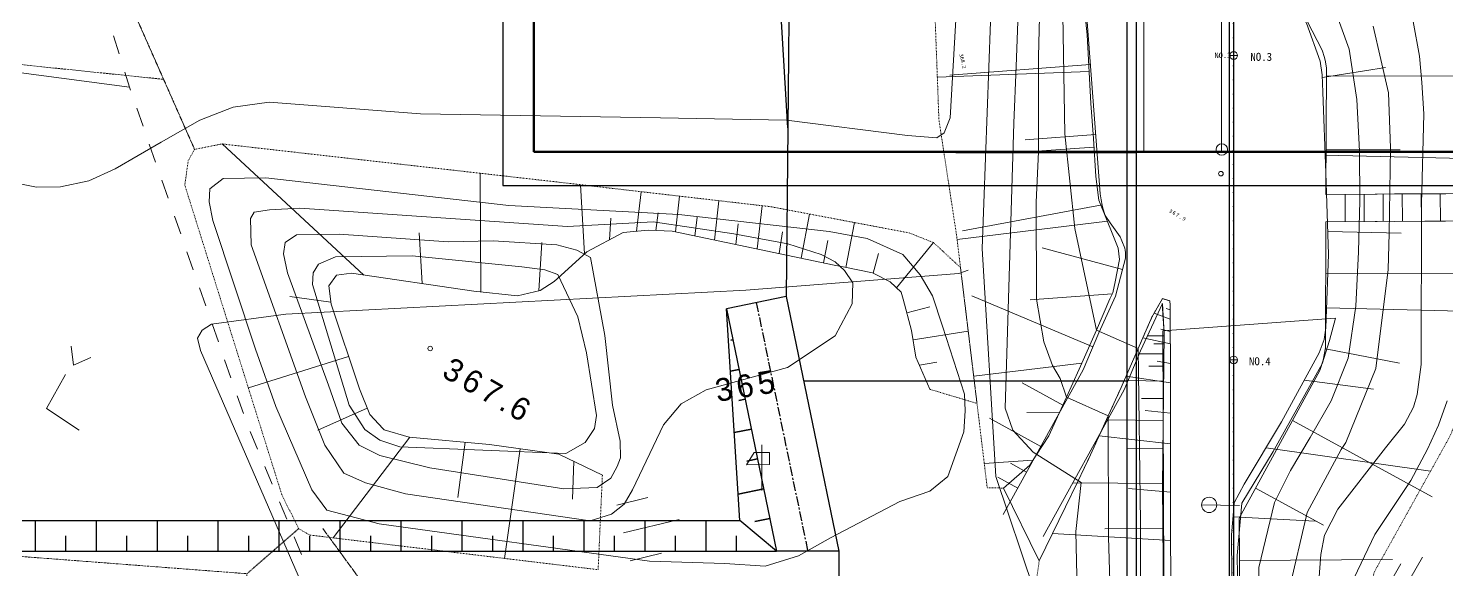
# Model space of a CAD drawing. Header units: millimetres. Extents: x 432273 to 1023813, y 170116 to 705940.
# Drawn here: x 685403 to 778460, y 350026 to 385585 of the extents above; entities that cross this region are included whole.
import ezdxf

# ---------------------------------------------------------------- set-up
doc = ezdxf.new("R2010")
doc.units = ezdxf.units.MM
doc.header["$LTSCALE"] = 100
for name, pattern in [('561019', [1, 0.5, -0.5]), ('56301', [0.5, 0.25, -0.25]), ('56302', [2, 1.5, -0.5]), ('57103', [5.5, 5, -0.5]), ('CENTER', [2, 1.25, -0.25, 0.25, -0.25]), ('SXF_一点短鎖線', [9.25, 6, -1.5, 0.25, -1.5]), ('SXF_跳び破線', [12, 6, -6])]:
    doc.linetypes.add(name, pattern=pattern)
doc.layers.get('Defpoints').update_dxf_attribs({"color": 153})
for name, color, linetype, lineweight in [('1103000', 8, 'Continuous', 18), ('D-BGD', 7, 'Continuous', 13), ('D-BGD-数値図化', 7, 'Continuous', 13), ('D-BMK', 2, 'SXF_一点短鎖線', 13), ('D-BMK-HTXT', 7, 'Continuous', 13), ('D-BYP-STR1', 2, 'Continuous', 13), ('D-BYP-STR2', 6, 'Continuous', 25), ('D-BYP-TXT', 7, 'Continuous', 13), ('D-TTL', 2, 'Continuous', 140), ('●予備設計_LP横断', 7, 'Continuous', 13)]:
    doc.layers.add(name, color=color, linetype=linetype, lineweight=lineweight)
doc.layers.add('D-WORK2', color=11, linetype='Continuous', plot=False)
doc.styles.add('MS ゴシック', font='MS Gothic.ttf')
doc.styles.add('Style-WORKING', font='WORKING.shx')
doc.styles.add('ＭＳ ゴシック', font='MS Gothic.ttf')

# ---------------------------------------------------------------- blocks, each defined once
blk = doc.blocks.new('M2244_1')
at = {"layer": '1103000', "linetype": 'Continuous', "lineweight": 15}
blk.add_line((0, 0), (2.5, 0), dxfattribs=at)
blk.add_circle((2, -0.001), 0.5, dxfattribs=at)
blk = doc.blocks.new('M6313')
at = {"layer": '●予備設計_LP横断', "linetype": 'Continuous', "lineweight": 9, "flags": 128}
blk.add_lwpolyline([(-0.75, 0), (0, -1), (0.75, 0)], dxfattribs=at)
blk = doc.blocks.new('M6216')
at = {"layer": 'D-BGD-数値図化', "linetype": 'Continuous', "lineweight": 15}
for p, q in [((0.75, -1.3), (-0.75, 1.298)), ((-0.932, 0.614), (-0.967, -0.329))]:
    blk.add_line(p, q, dxfattribs=at)
at = {"layer": 'D-BGD-数値図化', "linetype": 'Continuous', "lineweight": 15, "flags": 128}
for points in [[(-0.932, 0.614), (-0.066, 1.114)], [(-0.066, 1.114), (0.334, 0.421)], [(0.334, 0.421), (-0.967, -0.329)]]:
    blk.add_lwpolyline(points, dxfattribs=at)
blk = doc.blocks.new('M7312')
at = {"layer": '●予備設計_LP横断', "linetype": 'Continuous', "lineweight": 20}
blk.add_circle((0, -0.001), 0.15, dxfattribs=at)
blk = doc.blocks.new('M6334')
at = {"layer": '●予備設計_LP横断', "linetype": 'Continuous', "lineweight": 9}
for p, q in [((0, -1.25), (0, 1.25)), ((-1, -1.25), (-1, 0.15)), ((1, -1.25), (1, 0.15))]:
    blk.add_line(p, q, dxfattribs=at)
blk = doc.blocks.new('21311212131313131')
at = {"layer": 'D-BGD', "linetype": 'Continuous'}
for p, q in [((2650316.6113, -1220347.2292), (2650146.3057, -1210620.6735)), ((2655539.8042, -1220310.4056), (2655577.5506, -1210271.3072)), ((2658108.5483, -1220212.278, 368399.9801), (2657851.9995, -1210518.3122, 363639.9803)), ((2659904.294, -1220180.702, 368409.9801), (2659648.5774, -1210464.3911, 363639.9803)), ((2663294.6787, -1220110.0602), (2663119.5712, -1210392.2762)), ((2665550.7084, -1220016.4208), (2665587.2079, -1210308.9428)), ((2657989.7008, -1215725.0077, 366196.9802), (2657900.6644, -1212359.8943, 364543.9803)), ((2659786.3236, -1215693.9119, 366206.9802), (2659697.7674, -1212327.9213, 364554.9803)), ((2657910.2577, -1212715.1378, 364718.9803), (2659706.5859, -1212667.9202, 364721.9803)), ((2673012.348, -1222100.9628), (2677819.0024, -1212841.7046)), ((2674830.0587, -1223799.4685), (2676145.5055, -1212972.9761)), ((2657943.3861, -1213964.515, 365331.9803), (2659739.7144, -1213917.2973, 365334.9803)), ((2657976.5146, -1215213.8921, 365945.9802), (2659771.9657, -1215166.1943, 365947.9802)), ((2660542.943, -1220050.735), (2660563.8178, -1215226.7691)), ((2668255.6928, -1220044.2108), (2669086.7884, -1215152.4036)), ((2655175.5034, -1220259.6755), (2655083.1477, -1215409.5551)), ((2682274.7341, -1225381.6781), (2681990.7799, -1215342.0985)), ((2650444.4247, -1220607.7313), (2649691.3403, -1216492.7035)), ((2658009.1629, -1216464.1465, 366558.9802), (2659805.4911, -1216416.9289, 366561.9802)), ((2658108.5483, -1220212.278, 368399.9801), (2658019.5119, -1216847.1646, 366747.9802)), ((2659904.294, -1220180.702, 368409.9801), (2659815.2576, -1216815.5886, 366757.9802)), ((2670350.1027, -1221384.8971), (2670840.507, -1216823.0613)), ((2658042.2914, -1217713.5237, 367172.9802), (2659838.2226, -1217664.9487, 367174.9802)), ((2658075.4198, -1218962.9008, 367785.9801), (2659871.3511, -1218914.3259, 367787.9801)), ((2677503.6158, -1224434.246), (2679841.701, -1219934.2066)), ((2679422.1538, -1225864.8007), (2679588.7473, -1220476.2567)), ((2669422.0328, -1230183.8269), (2669292.543, -1231066.8061)), ((2670697.4438, -1230156.0104), (2670324.2536, -1233079.1701)), ((2672696.9467, -1230112.4017), (2672548.9143, -1231781.9563)), ((2674696.4495, -1230068.7929), (2674281.3256, -1234762.9726)), ((2677874.5385, -1229999.4794), (2677699.095, -1232758.834)), ((2681052.5788, -1229928.1887), (2680752.7691, -1237686.2313)), ((2665907.9474, -1230281.0833), (2665812.3029, -1230539.292)), ((2666507.6956, -1230263.7043), (2666149.8967, -1231327.6657)), ((2667327.2173, -1230239.9568), (2667191.9891, -1230860.0657)), ((2667619.4003, -1230640.2487), (2667632.9165, -1231719.284)), ((2668146.7335, -1230216.0201), (2667784.7747, -1232033.8143)), ((2668156.517, -1230637.8764), (2668163.4999, -1231291.521)), ((2668810.1615, -1230630.8936), (2668830.8519, -1232238.2739)), ((2669616.2527, -1230616.1626), (2669629.128, -1231592.2436)), ((2670587.5318, -1230612.0589), (2670612.7084, -1232940.1194)), ((2671747.1762, -1230597.0697), (2671769.7223, -1232034.4602)), ((2673188.5364, -1230588.0971), (2673222.8768, -1234232.2183)), ((2675015.3989, -1230562.1553), (2675036.6058, -1232876.6422)), ((2677329.8858, -1230540.9484), (2677388.762, -1236410.1758)), ((2680264.5952, -1230448.8606), (2680382.4909, -1234252.7269)), ((2663321.3954, -1233451.7343), (2662014.0107, -1238755.4257)), ((2660166.7435, -1234515.2249), (2661567.8303, -1244351.5525)), ((2664930.2927, -1234101.0859), (2665447.5104, -1239483.8004)), ((2654499.5424, -1235405.5512), (2654945.0018, -1240027.1595)), ((2655328.5381, -1235498.6582), (2655760.2043, -1240163.8377)), ((2659110.906, -1234874.6808), (2661008.3817, -1244007.702)), ((2668439.0937, -1235307.1213), (2665245.7026, -1243306.2678)), ((2649909.0509, -1235856.6447), (2650797.6643, -1245041.5974)), ((2650363.4297, -1235919.678), (2650942.8138, -1245868.8955)), ((2669523.428, -1235993.7342), (2670532.0396, -1243074.6902)), ((2672322.1726, -1237147.8539), (2670895.8112, -1239878.3286)), ((2672812.4752, -1237397.724), (2672845.6526, -1239536.7325)), ((2675052.6473, -1238574.2153), (2673265.3098, -1241984.9077)), ((2677840.3099, -1240964.4348), (2682567.5174, -1238524.7153)), ((2675961.5832, -1239069.673), (2676241.6685, -1242261.4104)), ((2676751.2068, -1239469.8689), (2676201.2913, -1240536.8707)), ((2677813.4067, -1240028.556), (2677124.2356, -1241349.9352)), ((2668230.5476, -1247097.6883), (2667574.1118, -1243496.3159)), ((2664823.0926, -1248256.1899), (2661813.5689, -1245891.7801)), ((2669882.2147, -1246653.6346), (2669650.1743, -1245511.0677)), ((2666458.9698, -1247548.7069), (2666032.4302, -1246038.4586)), ((2663907.2012, -1249814.1709), (2662599.5482, -1249485.0035)), ((2663564.7078, -1251604.6081), (2660602.97, -1251106.9497)), ((2663291.3337, -1253081.1408), (2661822.0994, -1252834.2439)), ((2663015.3315, -1254557.1866), (2660105.3882, -1254068.2312)), ((2662744.1561, -1256007.4196), (2661304.086, -1255817.6468)), ((2662472.9806, -1257457.6526), (2659622.6438, -1257187.5168)), ((2662209.8582, -1258864.8182), (2660848.9925, -1258735.8445)), ((2661946.7357, -1260271.9837), (2659353.6101, -1260026.2247)), ((2661707.3572, -1261552.1682), (2660469.2946, -1261434.833)), ((2661467.9787, -1262832.3528), (2659108.8538, -1262608.7708)), ((2681302.9923, -1265832.9491), (2680341.5638, -1262208.0031)), ((2683116.3425, -1265352.715), (2682577.9392, -1263322.8346)), ((2661397.8971, -1264114.7987), (2660229.0946, -1263996.8444)), ((2679490.9995, -1266312.7862), (2678953.4734, -1264283.386)), ((2661471.51, -1265396.497), (2658868.0361, -1265149.7572)), ((2662068.4019, -1267153.5115), (2660650.5423, -1267096.1959)), ((2663033.1848, -1268775.2091), (2658491.795, -1269119.665)), ((2676667.5219, -1269199.1913), (2679144.699, -1269226.723)), ((2665518.2343, -1271714.4), (2662347.7575, -1271585.6071)), ((2675915.0914, -1272723.7132), (2683139.9642, -1273600.2351)), ((2665671.8397, -1275528.748), (2657876.6106, -1275735.8555)), ((2675560.6131, -1276345.4115), (2679201.6251, -1276746.1585)), ((2665207.3004, -1279371.888), (2661873.4977, -1279655.7201)), ((2675313.5413, -1279977.2713), (2682023.2499, -1284866.9039)), ((2664724.9313, -1283213.1546), (2656304.8914, -1292698.0806)), ((2673453.2741, -1282822.2689), (2674970.8181, -1286019.5778)), ((2670091.844, -1284105.1919), (2672287.7521, -1290640.882)), ((2666547.6002, -1285336.4498), (2666241.9366, -1288048.1624)), ((2683156.0943, -1286936.022, 364562.9803), (2682012.2226, -1287440.742, 364545.9803)), ((2680869.228, -1287945.9422, 364528.9803), (2679725.8364, -1288449.785, 364511.9803)), ((2678582.8419, -1288954.9852, 364494.9803), (2677438.9701, -1289459.7052, 364477.9803)), ((2676295.9756, -1289964.9054, 364460.9803), (2675152.1038, -1290469.6254, 364443.9803)), ((2673988.1979, -1290923.4767, 364432.9803), (2672816.4167, -1291360.4762, 364422.9803)), ((2671645.1157, -1291796.5986, 364413.9803), (2670474.6918, -1292233.2012, 364403.9803)), ((2669303.3908, -1292669.3236, 364394.9803), (2668131.6096, -1293106.3231, 364384.9803)), ((2664617.7065, -1294414.6903, 364356.9803), (2663445.9253, -1294851.6898, 364346.9803)), ((2666960.3086, -1293542.4455, 364375.9803), (2665789.0075, -1293978.5679, 364365.9803)), ((2662275.5014, -1295288.2924, 364337.9803), (2661104.2004, -1295724.4148, 364327.9803)), ((2659932.8994, -1296160.5372, 364318.9803), (2658761.1181, -1296597.5367, 364308.9803)), ((2657589.8171, -1297033.6591, 364299.9803), (2656418.5161, -1297469.7815, 364289.9803)), ((2655246.7349, -1297906.781, 364280.9803), (2654076.311, -1298343.3836, 364270.9803)), ((2652700.3439, -1298855.5705, 364259.9803), (2651874.8472, -1306300.7085, 363889.9803)), ((2650537.2964, -1299581.0019, 364197.9803), (2649353.1258, -1299978.1579, 364163.9803))]:
    blk.add_line(p, q, dxfattribs=at)
at = {"layer": 'D-BGD', "linetype": '56302'}
blk.add_line((2683077.0273, -1316035.5382), (2684495.2262, -1290477.0272), dxfattribs=at)
at = {"layer": 'D-BGD', "linetype": '561019', "flags": 128}
for points in [[(2441034.3739, -1231115.2852), (2441014.949, -1230194.9008), (2441009.8382, -1229935.5942), (2440973.7998, -1228187.5674), (2440932.6506, -1226180.234), (2440890.6243, -1224172.4204), (2440849.475, -1222165.087), (2440838.0365, -1221607.0466), (2465396.9227, -1220738.3151), (2502568.1938, -1220258.7543), (2502893.2618, -1220254.3025), (2505968.9706, -1220281.5844), (2533646.6748, -1220529.6704), (2555247.3327, -1219423.2209), (2574682.3776, -1218318.0141), (2575877.9982, -1218262.2975), (2607350.0318, -1216798.0533), (2630746.0107, -1217401.774), (2633752.1022, -1217183.4579), (2635812.956, -1216221.9558), (2646480.1569, -1210237.1016), (2669388.8157, -1210323.2366), (2671678.4637, -1210836.7904), (2674039.248, -1211855.5625), (2682867.6468, -1216539.2122), (2684403.4154, -1216795.1095), (2705862.1412, -1215918.7715), (2722323.8586, -1215317.7261), (2764230.8114, -1214009.3989), (2772988.6009, -1213295.0741), (2774605.8721, -1213068.8912), (2777265.5539, -1211517.479), (2787744.4804, -1204699.9318), (2789344.3566, -1203582.9766), (2800889.1227, -1201996.8461), (2810456.4508, -1200682.5578), (2827286.2582, -1199498.6722), (2831012.6992, -1199215.4427)], [(2831012.6992, -1236807.669), (2825017.3697, -1236927.839), (2802688.3304, -1237176.1098), (2786559.0646, -1238007.0333), (2774996.6959, -1238263.3631), (2763337.7913, -1237975.489), (2742248.3589, -1238212.6437), (2727059.991, -1238917.9482), (2710059.59, -1238770.363), (2696268.7816, -1239405.0955), (2688078.3427, -1239185.0873), (2684602.2686, -1238768.7647), (2682567.5174, -1238524.7153), (2678989.8195, -1236871.6804), (2677296.415, -1236101.9729), (2675530.4364, -1235298.2358), (2672942.0956, -1234189.0919), (2671076.1912, -1233388.7937), (2668479.6489, -1232319.6215), (2666402.7326, -1231465.3696), (2665181.1578, -1230800.0541), (2665261.2657, -1230499.6166), (2665309.5852, -1230319.7215)], [(2677840.3099, -1240964.4348), (2677835.9537, -1241622.1323), (2677833.568, -1242034.6602), (2661323.2078, -1244386.3965), (2656577.7941, -1245212.1153), (2653743.5893, -1245705.7947), (2642030.2107, -1246387.9132), (2632752.6546, -1246927.142), (2602586.2323, -1249371.7554), (2584901.8668, -1249696.7909), (2578358.5427, -1250455.9974), (2572758.8599, -1252638.1188), (2569100.8428, -1254403.4106), (2566188.8594, -1257069.6056), (2565725.9984, -1256736.4155), (2564042.2847, -1255526.2582), (2564021.7962, -1255511.6219)], [(2677528.676, -1267296.3063), (2677994.5827, -1267307.3928), (2680290.9954, -1267362.9344), (2682587.8884, -1267417.5988), (2683749.9405, -1267446.109), (2681870.9485, -1286403.4911), (2681464.5397, -1287150.0403), (2679250.7219, -1288301.4134), (2659058.6391, -1295085.6945), (2657453.2551, -1294896.5706), (2656699.9191, -1294492.1466), (2656304.8914, -1292698.0806), (2658396.3452, -1270126.8027), (2659676.1868, -1256622.5578), (2661209.0359, -1247500.0414), (2661813.5689, -1245891.7801), (2663411.2191, -1244089.5834), (2672314.0696, -1242820.809), (2672119.6196, -1243523.7871), (2671482.7512, -1245820.0306), (2671449.2086, -1245939.6127)]]:
    blk.add_lwpolyline(points, dxfattribs=at)
at = {"layer": 'D-BGD', "linetype": 'Continuous', "flags": 128}
for points, elevation in [([(2683244.6864, -1217830.9343), (2680383.3364, -1216554.0943), (2676775.728, -1214262.2243), (2674697.9078, -1213215.9511), (2673113.9822, -1212510.7366), (2671503.7685, -1211982.6575)], 363999.9803), ([(2683233.4191, -1220140.184), (2681767.6131, -1220060.5315), (2680499.1354, -1219849.4957), (2678755.7258, -1219004.532), (2674683.4035, -1215972.6039), (2673095.8124, -1214740.9652), (2671961.7109, -1214178.2577), (2671121.3387, -1213959.8947), (2669154.2314, -1213738.0556), (2658609.7653, -1213928.0223), (2652676.4151, -1213906.1937), (2650622.6763, -1214075.844), (2648912.0097, -1214262.2991), (2646642.0878, -1214733.1368), (2644069.2242, -1216032.2464), (2636391.0573, -1220634.5878), (2635437.5482, -1221074.7938), (2633801.2626, -1221523.1352), (2631751.5891, -1221643.7093), (2624774.7082, -1221955.8035), (2615167.0334, -1221625.73), (2602103.3073, -1222192.2188), (2591938.0111, -1223376.3837), (2581457.7463, -1223909.3069)], 364999.9803), ([(2646999.0761, -1217344.3068), (2651358.5504, -1216246.8884), (2654970.0491, -1216043.0641), (2660573.2281, -1216014.109), (2662964.9054, -1216035.159), (2669466.3074, -1216701.9916), (2674369.5369, -1218572.2148), (2674845.7983, -1218858.019), (2679023.6242, -1221003.7519), (2684219.0906, -1222104.8253)], 365999.9802), ([(2797589.9908, -1217100.9672), (2789691.9592, -1217777.4984), (2788233.7731, -1218875.1167), (2787290.6082, -1219962.8271), (2785985.6292, -1221861.4008), (2784897.0437, -1222275.5425), (2782816.8483, -1222314.4256), (2758125.5803, -1223012.643), (2729586.7561, -1224112.6491), (2701876.4754, -1224919.5057), (2693371.8236, -1225121.4455), (2681951.8825, -1225554.9289), (2678498.6988, -1225305.0425), (2675076.807, -1223325.7478), (2669253.2495, -1220235.7586), (2667695.6723, -1219784.3762), (2666216.6496, -1219422.7391), (2667297.4766, -1230728.5045), (2694173.4505, -1230069.1377), (2715993.1066, -1229378.986), (2724951.051, -1229034.1622)], 367999.9801), ([(2645535.3296, -1220045.1952), (2648539.8083, -1218896.8649), (2651832.5754, -1218311.0681), (2655216.0251, -1218078.1644), (2658491.9882, -1217991.6256), (2661834.6675, -1218012.292), (2665415.9477, -1218103.1554), (2668829.6666, -1218535.5041), (2671667.6584, -1219586.3697), (2674096.2933, -1220910.1948), (2676285.8471, -1222164.7001), (2678404.8232, -1223175.3616), (2682695.7505, -1224110.7277), (2683892.8183, -1224100.2648)], 366999.9802), ([(2679911.1663, -1231935.7969), (2831012.6992, -1228557.661)], 366999.9802), ([(2680907.7549, -1234015.8583), (2691732.7564, -1233455.0496), (2694909.8565, -1233355.4308), (2700086.3639, -1233283.2862), (2729276.9233, -1233008.62), (2731799.9054, -1232964.7465), (2736320.5912, -1232861.9118), (2831012.6992, -1230585.054)], 365999.9802), ([(2679911.1663, -1231935.7969), (2668479.6489, -1232319.6215), (2667329.6829, -1235090.8217), (2660699.7617, -1236637.1297), (2654496.4432, -1237435.4029), (2637506.3425, -1238068.6825), (2632710.6617, -1237840.8486), (2632323.1601, -1234462.8293), (2616051.0047, -1233903.3456), (2605419.7616, -1233743.6971), (2592699.1795, -1233495.9421), (2584605.5577, -1233740.4889)], 366999.9802), ([(2586777.4688, -1242786.6184), (2601593.5272, -1242657.284), (2609112.058, -1242353.2794), (2620266.5812, -1241380.0432), (2632903.5429, -1240256.1567), (2646002.5087, -1240654.0511), (2650127.0198, -1240710.5483), (2653862.1039, -1240793.2666), (2672588.4238, -1240957.693), (2674011.2708, -1240424.4283), (2675432.7489, -1239062.7465), (2677356.7776, -1235875.0889), (2680586.5352, -1236152.0085), (2683495.1152, -1236028.5159)], 364999.9803), ([(2583308.4243, -1236041.2311), (2597019.499, -1236141.4955), (2607490.4019, -1236460.7561), (2611872.7226, -1236708.5494), (2612256.1521, -1240087.7596), (2623293.0559, -1239677.1553), (2638573.7824, -1239063.4527), (2642958.7403, -1239204.3861), (2645990.1365, -1239243.891), (2649444.228, -1239265.1265), (2655700.3083, -1239140.9988), (2659012.4858, -1239223.63), (2665385.0682, -1239059.5364), (2668179.506, -1238528.1265), (2669716.6588, -1237929.7528), (2670565.5932, -1237401.5177), (2671771.8717, -1236951.4822), (2672942.0956, -1234189.0919), (2680907.7549, -1234015.8583)], 365999.9802), ([(2831012.6992, -1234847.8146), (2828371.7792, -1234963.28), (2820208.6759, -1235186.8907), (2813357.7401, -1235337.6442), (2801498.5774, -1235584.263), (2790574.1312, -1236303.8192), (2781034.1559, -1236691.4098), (2776259.4142, -1236862.6518), (2772118.4167, -1236888.3325), (2768236.789, -1236763.012), (2760626.9672, -1236694.4097), (2749972.4013, -1236860.5848), (2731143.2162, -1237631.6795), (2720350.4038, -1237652.631), (2711610.6789, -1237773.7647), (2697334.1945, -1237702.5654), (2685298.6865, -1238346.2828), (2684521.4997, -1238822.5921), (2677097.3582, -1241494.8269), (2662136.5812, -1242686.1153)], 363999.9803), ([(2662136.5812, -1242686.1153), (2644244.0305, -1242412.6662), (2632601.6074, -1242307.1005), (2628278.2499, -1242278.5521), (2624128.1624, -1242560.3253), (2612434.2076, -1244006.6425), (2596799.4927, -1244644.3059), (2589413.1888, -1244906.6926), (2586132.8388, -1244834.6447)], 363999.9803), ([(2659141.9353, -1306235.2674), (2659406.9123, -1304816.1931), (2659331.1979, -1303232.2723), (2658906.9483, -1301393.7082), (2658079.1672, -1299671.6873), (2656262.6393, -1296692.4454), (2654780.6646, -1294187.0602), (2653869.9155, -1292025.1663), (2653488.2145, -1289656.9763), (2654051.4251, -1279725.4743), (2653991.291, -1263964.5855), (2653973.6396, -1255714.7253), (2654818.213, -1247745.3526), (2654928.5825, -1245815.266), (2654579.9115, -1245335.9608), (2653589.4735, -1244977.3043), (2638376.1595, -1244405.7899), (2633206.8406, -1244212.8207), (2625279.8702, -1244032.1614), (2608243.1191, -1245581.5745), (2597180.6312, -1246126.3782), (2588288.9169, -1246687.5849), (2584756.2682, -1247153.4619)], 362999.9804)]:
    blk.add_lwpolyline(points, dxfattribs=dict(at, elevation=elevation))
for points in [[(2691570.549, -1225637.9312), (2680590.0773, -1225939.2039), (2679051.1147, -1225841.1634), (2678491.7102, -1225805.1137), (2677261.601, -1225188.7079), (2673112.2911, -1222818.0376), (2668527.3973, -1220439.2002), (2667643.1984, -1220123.8825), (2666873.7425, -1220032.1247), (2662058.7268, -1219974.9723), (2656686.9467, -1220243.4675), (2651396.9093, -1220552.1516), (2650264.0026, -1220618.2593), (2649373.4809, -1220785.1365), (2646882.9721, -1221723.4766), (2641907.2356, -1224479.7372), (2640534.4395, -1225267.2693), (2639095.3444, -1226092.6092), (2637865.9019, -1226659.9283), (2636920.2729, -1226852.4996), (2633919.1306, -1227070.105), (2614895.3663, -1227321.9859), (2598798.9372, -1227763.8917), (2577698.008, -1228369.8252)], [(2633919.1306, -1227070.105), (2636920.2729, -1226852.4996), (2637865.9019, -1226659.9283), (2639095.3444, -1226092.6092), (2640534.4395, -1225267.2693), (2641907.2356, -1224479.7372), (2646882.9721, -1221723.4766), (2649373.4809, -1220785.1365), (2650264.0026, -1220618.2593), (2651396.9093, -1220552.1516), (2656686.9467, -1220243.4675), (2662058.7268, -1219974.9723), (2666873.7425, -1220032.1247), (2667643.1984, -1220123.8825), (2668527.3973, -1220439.2002), (2673112.2911, -1222818.0376), (2677261.601, -1225188.7079), (2678491.7102, -1225805.1137), (2679051.1147, -1225841.1634), (2680590.0773, -1225939.2039)], [(2680590.0773, -1225939.2039), (2691570.549, -1225637.9312), (2704880.496, -1225273.4951), (2724478.1834, -1224643.7979), (2739722.9424, -1224431.0794), (2753900.8678, -1223976.3481), (2772080.7637, -1223443.7682), (2786048.1145, -1223223.7522), (2803466.5521, -1222745.1576), (2820671.7769, -1222451.9525), (2831012.6992, -1222215.5706)], [(2665309.5852, -1230319.7215), (2665602.928, -1230289.9219), (2667515.4703, -1230234.5018), (2668733.1673, -1230198.8509), (2680699.3755, -1229937.8703), (2691684.3163, -1229636.7641), (2704999.2125, -1229271.6172), (2724570.0025, -1228643.1559), (2739814.7614, -1228430.4374), (2754023.1762, -1227974.1565), (2772170.3482, -1227443.043), (2786134.1071, -1227223.3408), (2803555.2595, -1226743.9522), (2820751.066, -1226451.2914), (2831012.6992, -1226216.7961)], [(2831012.6992, -1226216.7961), (2820751.066, -1226451.2914), (2803555.2595, -1226743.9522), (2786134.1071, -1227223.3408), (2772170.3482, -1227443.043), (2754023.1762, -1227974.1565), (2739814.7614, -1228430.4374), (2724570.0025, -1228643.1559), (2704999.2125, -1229271.6172), (2691684.3163, -1229636.7641), (2680699.3755, -1229937.8703)], [(2680699.3755, -1229937.8703), (2668733.1673, -1230198.8509), (2667515.4703, -1230234.5018), (2665602.928, -1230289.9219), (2665309.5852, -1230319.7215), (2665261.2657, -1230499.6166), (2665181.1578, -1230800.0541), (2666402.7326, -1231465.3696)], [(2666402.7326, -1231465.3696), (2668479.6489, -1232319.6215), (2671076.1912, -1233388.7937), (2672942.0956, -1234189.0919), (2675530.4364, -1235298.2358)], [(2642517.3472, -1236780.7177), (2647961.4938, -1236107.2236), (2652466.8373, -1235755.4418), (2654759.7462, -1235544.5763), (2657240.6684, -1235344.2932), (2658806.8144, -1235096.9628), (2661175.2502, -1234083.8152), (2661927.6087, -1233769.4798), (2662658.5067, -1233658.8635), (2664139.8338, -1233922.5788), (2664858.8438, -1234071.0834), (2665261.1413, -1234240.0143), (2667329.6829, -1235090.8217), (2669914.3419, -1236154.6285), (2671771.8717, -1236951.4822), (2674347.8489, -1238056.1379), (2675624.7626, -1238857.7715), (2676294.6724, -1239279.227), (2677840.3099, -1240964.4348)], [(2665261.1413, -1234240.0143), (2664858.8438, -1234071.0834), (2664139.8338, -1233922.5788), (2662658.5067, -1233658.8635), (2661927.6087, -1233769.4798), (2661175.2502, -1234083.8152), (2658806.8144, -1235096.9628), (2657240.6684, -1235344.2932)], [(2674347.8489, -1238056.1379), (2671771.8717, -1236951.4822), (2669914.3419, -1236154.6285), (2667329.6829, -1235090.8217), (2665261.1413, -1234240.0143)], [(2635418.1082, -1237518.3251), (2642517.3472, -1236780.7177), (2647961.4938, -1236107.2236), (2652466.8373, -1235755.4418), (2654759.7462, -1235544.5763), (2657240.6684, -1235344.2932)], [(2682567.5174, -1238524.7153), (2678989.8195, -1236871.6804), (2677296.415, -1236101.9729), (2675530.4364, -1235298.2358)], [(2674347.8489, -1238056.1379), (2675624.7626, -1238857.7715), (2676294.6724, -1239279.227), (2677840.3099, -1240964.4348)], [(2671449.2086, -1245939.6127), (2669359.1588, -1246891.972), (2667614.0533, -1247210.059), (2665570.2731, -1247809.2554), (2665106.0576, -1247945.0196), (2664444.3694, -1248672.6635), (2663885.9712, -1249859.2857), (2663551.5921, -1251675.8614), (2663424.1136, -1252371.0406), (2661425.7451, -1263058.2155), (2661384.573, -1264620.3297), (2661567.948, -1266257.4877), (2662888.6844, -1268622.1633), (2663118.1626, -1268865.2121), (2664476.6304, -1270300.8913), (2664883.5586, -1270730.006), (2665497.109, -1271631.3454), (2665875.7634, -1273120.038), (2665634.4593, -1275970.2794), (2664623.5204, -1284020.7232), (2664759.2942, -1285001.3814), (2665480.3359, -1285491.8697), (2666679.49, -1285317.2434), (2672198.8659, -1283356.788), (2673874.5837, -1282642.7435), (2674790.481, -1281746.4528), (2674867.1328, -1281670.9909), (2675310.0247, -1280028.9631), (2675669.0007, -1274752.1558), (2676223.7094, -1270179.88), (2677528.676, -1267296.3063)]]:
    blk.add_lwpolyline(points, dxfattribs=at)
at = {"layer": 'D-BGD', "linetype": 'Continuous', "extrusion": (-0.01204, -0.165386, 0.986155), "elevation": 534626.329}
blk.add_lwpolyline([(2759747.258, -957489.3367), (2749770.8007, -958333.6056), (2747821.3181, -958635.1302)], dxfattribs=at)
at = {"layer": 'D-BGD', "linetype": 'Continuous', "flags": 128}
for points, elevation in [([(2662635.5188, -1247878.5178), (2663957.3285, -1246717.6423), (2665314.2457, -1245875.8161), (2667282.5639, -1245199.9679), (2671727.4913, -1243646.5728), (2672818.5055, -1243575.7722), (2674198.8556, -1243642.8441), (2677157.3574, -1244642.2574), (2678131.6592, -1245794.6674), (2678869.2158, -1247752.3057), (2681346.5749, -1252237.9097), (2682577.4102, -1254312.8219), (2683300.8825, -1256504.4381), (2683175.3879, -1259141.0486), (2683128.1541, -1264098.2987), (2681039.3919, -1281874.9089), (2680205.2976, -1285333.1863), (2678889.6462, -1286328.7074), (2673467.7024, -1288821.3169), (2669741.367, -1290222.0177), (2661345.1544, -1293208.0129), (2660134.2327, -1293458.28), (2659263.7949, -1293434.3651), (2658569.6612, -1292569.8541), (2658469.9936, -1289790.6007), (2659950.5295, -1273793.5158), (2660307.5551, -1262633.0429), (2661233.2637, -1252749.5008), (2661626.5619, -1250240.1152)], 363999.9803), ([(2662093.6978, -1255457.2897), (2662751.5034, -1253247.7506), (2663218.9281, -1252316.8564), (2663764.9791, -1251690.0739), (2664556.2704, -1251123.4426), (2665935.8838, -1251150.21), (2668058.5226, -1252218.7384), (2670203.8519, -1255309.5761), (2671796.9614, -1260610.7527), (2672751.8852, -1262223.3903), (2674148.9655, -1263355.2964), (2678455.6559, -1265309.3658), (2679416.9437, -1265837.8907), (2680089.6219, -1266641.6344), (2680546.1381, -1268046.4073), (2679031.6701, -1280184.1273), (2678372.9004, -1282816.0928), (2677755.0426, -1284265.4345), (2675938.003, -1285541.6757), (2672800.357, -1286877.034), (2662883.4732, -1290643.7114), (2661151.9718, -1290728.6977), (2660748.579, -1290493.0449), (2660560.2204, -1289506.4007), (2660423.3647, -1287509.3761), (2661249.8046, -1269933.2336), (2660830.9165, -1264321.7976), (2661508.8776, -1258999.5873)], 364999.9803), ([(2662428.9609, -1277733.6285), (2662306.025, -1274774.0515), (2662478.2494, -1270594.3298), (2662795.0115, -1269286.8273), (2663260.6437, -1268380.0327), (2668365.3204, -1267316.6332), (2672930.1685, -1266724.9573), (2675289.4194, -1266186.7377), (2676384.9477, -1266138.929), (2676957.8243, -1266341.9593), (2677729.2221, -1266730.05), (2678361.7114, -1267615.5364), (2678498.4466, -1269796.0412), (2677302.1115, -1278630.802), (2676540.8973, -1281922.6297), (2675890.5969, -1283293.7891), (2674489.3691, -1284460.2098), (2671999.2123, -1285377.0818), (2664682.7897, -1288221.1497), (2663429.086, -1288526.6589), (2662701.3111, -1288421.2376), (2662165.5537, -1287690.1693), (2662080.3751, -1284882.3665)], 365999.9802), ([(2663398.7305, -1280077.1775), (2663956.682, -1272858.3678), (2664138.6164, -1271361.9118), (2664415.2174, -1270483.8789), (2667179.385, -1269131.0309), (2669523.8389, -1268509.4683), (2673622.5297, -1267757.2237), (2674481.3922, -1267887.6656), (2675416.436, -1268459.9654), (2676160.4102, -1269716.5732), (2675946.1681, -1280612.0596), (2675535.4988, -1281953.6566), (2674863.8432, -1282936.9127), (2673290.2303, -1283997.563), (2665412.5322, -1286567.4289), (2664635.861, -1286549.2438), (2664076.3522, -1286215.5869), (2663554.5758, -1285109.1194)], 366999.9802)]:
    blk.add_lwpolyline(points, close=True, dxfattribs=dict(at, elevation=elevation))
at = {"layer": 'D-BGD', "linetype": 'Continuous', "elevation": 363999.9803}
blk.add_lwpolyline([(2663566.1021, -1243583.8322), (2663811.7748, -1244197.1387), (2665203.088, -1258149.0392), (2667401.296, -1288286.5935), (2668160.0375, -1293148.1065), (2668566.9285, -1293758.4668), (2669084.4548, -1294041.7801), (2669906.8075, -1293830.7443), (2687991.3718, -1285535.897)], dxfattribs=at)
at = {"layer": 'D-BGD', "linetype": '57103', "elevation": 363499.9804, "flags": 128}
blk.add_lwpolyline([(2791645.0933, -1257259.169), (2790352.2186, -1257607.0767), (2785251.613, -1257467.6843), (2776098.4687, -1255243.1655), (2773933.661, -1255030.5218), (2772029.5928, -1254606.0647), (2770452.1288, -1254111.8745), (2765302.2041, -1251932.1752), (2759340.7741, -1249131.5217), (2758155.3428, -1248577.1956), (2749263.3416, -1247235.5211), (2742868.3337, -1245778.7441), (2741267.4828, -1245600.0821), (2740462.5309, -1245548.1745), (2739615.5211, -1245652.2289), (2738488.3413, -1246201.4279), (2737654.5626, -1246839.4231), (2736350.9945, -1248075.2669), (2734570.4829, -1250569.6852), (2734895.2076, -1273946.092), (2734740.6337, -1276810.7517), (2734284.5948, -1279118.2051), (2727482.8357, -1284172.9638), (2722317.827, -1285234.1163), (2719863.4531, -1285923.1889), (2717382.8676, -1286739.277), (2714387.6254, -1287483.3899), (2711844.6408, -1287403.4495), (2703039.5371, -1286227.91), (2697560.2715, -1285753.5406), (2695045.5378, -1285047.2242), (2688348.7809, -1282644.3323), (2687395.9471, -1282537.6895), (2686209.5334, -1282574.5055), (2684516.7841, -1283205.1238), (2681427.6252, -1285557.719)], dxfattribs=at)
at = {"layer": 'D-BGD', "linetype": '56301', "flags": 128}
for points in [[(2732556.8254, -1340686.3626), (2720736.164, -1339238.3009), (2721949.3316, -1318908.6278), (2721821.4838, -1318904.7613), (2700927.5249, -1318291.2933), (2699328.8797, -1291473.4226), (2689575.3318, -1290818.3844), (2684495.2262, -1290477.0272), (2683953.9122, -1289883.1417), (2681464.5397, -1287150.0403)], [(2635352.5789, -1342221.1954), (2638306.2022, -1329689.1029), (2640630.6602, -1313310.3841), (2642296.0576, -1301217.6673), (2652889.2057, -1296271.8901), (2656699.9191, -1294492.1466)]]:
    blk.add_lwpolyline(points, dxfattribs=at)
at = {"layer": 'D-BGD', "linetype": '56302', "flags": 128}
blk.add_lwpolyline([(2644733.2826, -1345004.6433), (2647750.8279, -1336343.7731), (2648931.1827, -1331807.329), (2650881.1168, -1311966.4923), (2652139.1076, -1296621.664)], dxfattribs=at)
at = {"layer": 'D-BGD', "linetype": 'Continuous', "extrusion": (-0.177486, 0.454609, 0.872829), "elevation": -743350.7427}
blk.add_lwpolyline([(-1998905.0327, 2075868.091), (-1998686.7182, 2075863.9928), (-1997656.8925, 2075806.619)], dxfattribs=at)
at = {"layer": 'D-BGD', "linetype": 'Continuous'}
blk.add_lwpolyline([(2671667.9756, -1302646.3175), (2673928.9441, -1303857.8351), (2675292.4414, -1301685.7662)], dxfattribs=at)
for points in [[(2658108.5483, -1220212.278, 368399.9801), (2649810.6115, -1220355.2356, 368349.9801), (2649396.2976, -1220424.8347, 368369.9801), (2649116.0549, -1220499.4271, 368379.9801), (2648653.7219, -1220656.7426, 368419.9801), (2639079.8998, -1225858.4267, 368259.9801), (2638011.3675, -1226310.9072, 368279.9801), (2636864.0818, -1226594.8709, 368299.9801), (2622041.867, -1227201.9312, 368509.9801), (2603420.9703, -1227667.5166, 368489.9801), (2583046.0721, -1228005.1242, 368469.9801), (2559313.1878, -1228624.9163, 368279.9801), (2520094.582, -1229522.7416, 368369.9801), (2506538.0364, -1229671.2376, 368369.9801), (2472330.7692, -1230473.761, 368359.9801), (2457041.9933, -1230871.01, 368249.9801), (2441605.9553, -1231016.6364, 367879.9801)], [(2658108.5483, -1220212.278, 368399.9801), (2649810.6115, -1220355.2356, 368349.9801), (2649396.2976, -1220424.8347, 368369.9801), (2649116.0549, -1220499.4271, 368379.9801), (2648653.7219, -1220656.7426, 368419.9801), (2639079.8998, -1225858.4267, 368259.9801), (2638011.3675, -1226310.9072, 368279.9801), (2636864.0818, -1226594.8709, 368299.9801)], [(2679492.4714, -1225466.0178, 368449.9801), (2669693.3416, -1220375.218, 368459.9801), (2668998.5268, -1220165.8562, 368489.9801), (2668184.6876, -1220028.1406, 368459.9801), (2659904.294, -1220180.702, 368409.9801)], [(2831012.6992, -1221709.8138, 368860.0125), (2804678.9325, -1222323.5434, 368789.9801), (2779911.8946, -1222833.2166, 368699.9801), (2755044.8486, -1223504.7489, 368689.9801), (2730306.4309, -1224087.0918, 368529.9801), (2705243.9123, -1224720.0174, 368449.9801), (2687287.7372, -1225241.6858, 368379.9801), (2679492.4714, -1225466.0178, 368449.9801), (2669693.3416, -1220375.218, 368459.9801), (2668998.5268, -1220165.8562, 368489.9801), (2668184.6876, -1220028.1406, 368459.9801), (2659904.294, -1220180.702, 368409.9801)], [(2679492.4714, -1225466.0178, 368449.9801), (2687287.7372, -1225241.6858, 368379.9801), (2705243.9123, -1224720.0174, 368449.9801), (2730306.4309, -1224087.0918, 368529.9801), (2755044.8486, -1223504.7489, 368689.9801), (2779911.8946, -1222833.2166, 368699.9801), (2804678.9325, -1222323.5434, 368789.9801), (2831012.6992, -1221709.8138, 368860.0125)], [(2665492.2552, -1230798.2146, 368259.9801), (2667458.1821, -1230643.1949, 368309.9801), (2677468.7589, -1230537.17, 368449.9801), (2687437.3332, -1230237.1456, 368379.9801), (2705379.9349, -1229719.4469, 368449.9801), (2730420.1082, -1229085.6891, 368529.9801), (2755172.0995, -1228499.3765, 368689.9801), (2780034.3436, -1227836.6158, 368699.9801), (2804792.6099, -1227322.1406, 368789.9801), (2831012.6992, -1226706.6955, 368859.7305)], [(2677468.7589, -1230537.17, 368449.9801), (2687437.3332, -1230237.1456, 368379.9801), (2705379.9349, -1229719.4469, 368449.9801), (2730420.1082, -1229085.6891, 368529.9801), (2755172.0995, -1228499.3765, 368689.9801), (2780034.3436, -1227836.6158, 368699.9801), (2804792.6099, -1227322.1406, 368789.9801), (2831012.6992, -1226706.6955, 368859.7305)], [(2665492.2552, -1230798.2146, 368259.9801), (2668645.8154, -1232159.7788, 367869.9801), (2671212.5083, -1233177.2692, 367039.9802), (2680966.1155, -1238288.7498, 364579.9803)], [(2581798.6158, -1243715.9716, 364939.9803), (2612783.9959, -1239781.621, 366439.9802), (2628999.8005, -1238045.0001, 366949.9802), (2645637.8583, -1236265.9271, 367549.9801), (2658375.6289, -1235030.7815, 368169.9801), (2658777.2013, -1234942.8068, 368169.9801), (2659124.4796, -1234870.7111, 368149.9801), (2659318.479, -1234828.7086, 368139.9801), (2659803.1572, -1234672.2254, 368139.9801), (2660276.9498, -1234327.3768, 368159.9801), (2661187.784, -1233663.1623, 368159.9801), (2661429.8027, -1233533.4435, 368159.9801), (2661911.3434, -1233341.0415, 368149.9801), (2662051.0486, -1233314.9179, 368129.9801), (2662209.1293, -1233276.0529, 368129.9801), (2662576.2562, -1233271.8249, 368109.9801), (2665077.3196, -1233888.575, 368099.9801), (2667504.3073, -1234932.189, 367869.9801), (2669956.1368, -1235909.5996, 367039.9802), (2679569.3978, -1240944.2495, 364579.9803)], [(2665077.3196, -1233888.575, 368099.9801), (2662576.2562, -1233271.8249, 368109.9801), (2662209.1293, -1233276.0529, 368129.9801), (2662051.0486, -1233314.9179, 368129.9801), (2661911.3434, -1233341.0415, 368149.9801), (2661429.8027, -1233533.4435, 368159.9801), (2661187.784, -1233663.1623, 368159.9801), (2660276.9498, -1234327.3768, 368159.9801), (2659803.1572, -1234672.2254, 368139.9801), (2659318.479, -1234828.7086, 368139.9801), (2659124.4796, -1234870.7111, 368149.9801), (2658777.2013, -1234942.8068, 368169.9801), (2658375.6289, -1235030.7815, 368169.9801), (2645637.8583, -1236265.9271, 367549.9801)], [(2665077.3196, -1233888.575, 368099.9801), (2667504.3073, -1234932.189, 367869.9801), (2669956.1368, -1235909.5996, 367039.9802), (2679569.3978, -1240944.2495, 364579.9803)]]:
    blk.add_polyline3d(points, dxfattribs=at)
blk.add_circle((2655300.7168, -1227111.4502, 368209.9801), 375, dxfattribs=at)
at = {"layer": 'D-BMK', "color": 4, "linetype": 'CENTER', "lineweight": 25, "ltscale": 5}
blk.add_line((2665997.7143, -1257438.1468, 0), (2682244.8608, -1253722.234, 0), dxfattribs=at)
at = {"layer": 'D-BMK', "linetype": 'SXF_一点短鎖線', "flags": 128}
blk.add_lwpolyline([(2358657.0594, -1232509.0485), (2831012.6992, -1222672.879)], dxfattribs=at)
at = {"layer": 'D-BMK-HTXT', "color": 7, "linetype": 'Continuous', "lineweight": 13}
for p, q in [((2649119.306, -1226710.618, 65818.5963), (2649108.8964, -1226210.7263, -65818.5963)), ((2669114.9711, -1226294.2352, 0), (2669104.5615, -1225794.3436, 0))]:
    blk.add_line(p, q, dxfattribs=at)
for centre in [(2649114.1012, -1226460.6722, 0), (2669109.7663, -1226044.2894, 0)]:
    blk.add_circle(centre, 250, dxfattribs=at)
at = {"layer": 'D-BYP-STR2'}
for p, q in [((2655870.1541, -1244550.2352), (2655623.657, -1232712.8729)), ((2671074.8761, -1254225.2981), (2670633.1811, -1233014.0838)), ((2682202.3406, -1251680.3165), (2692201.1698, -1251555.3421)), ((2665551.8048, -1255488.4893, 0), (2682202.3406, -1251680.3165)), ((2682202.3406, -1251680.3165), (2682287.381, -1255764.1514, 0)), ((2665551.8048, -1255488.4893, 0), (2666443.6239, -1259387.8044, 0)), ((2666443.6239, -1259387.8044, 0), (2682287.381, -1255764.1514, 0)), ((2682287.381, -1255764.1514, 0), (2680338.1468, -1258222.8581)), ((2680338.1468, -1258222.8581, 0), (2666443.6239, -1259387.8044, 0)), ((2681342.8041, -1258436.1074), (2682342.5873, -1258415.2883)), ((2680384.6592, -1260456.493), (2682384.2256, -1260414.8547)), ((2681426.0807, -1262435.2403), (2682425.8639, -1262414.4211)), ((2680467.9358, -1264455.6258), (2682467.5022, -1264413.9875)), ((2681509.3572, -1266434.3731), (2682509.1404, -1266413.5539)), ((2680551.2123, -1268454.7586), (2682550.7787, -1268413.1203)), ((2681592.6338, -1270433.5059), (2682592.417, -1270412.6867)), ((2680634.4889, -1272453.8914), (2682634.0553, -1272412.2532)), ((2681675.9103, -1274432.6387), (2682675.6935, -1274411.8196)), ((2680717.7654, -1276453.0242), (2682717.3318, -1276411.386)), ((2681759.1869, -1278431.7715), (2682758.9701, -1278410.9524)), ((2680801.042, -1280452.1571), (2682800.6084, -1280410.5188)), ((2681842.4634, -1282430.9043), (2682842.2466, -1282410.0852)), ((2680884.3185, -1284451.2899), (2682883.8849, -1284409.6516)), ((2681925.74, -1286430.0372), (2682925.5232, -1286409.218)), ((2680967.5951, -1288450.4227), (2682967.1615, -1288408.7844)), ((2682009.0165, -1290429.17), (2683008.7997, -1290408.3508)), ((2681050.8716, -1292449.5555), (2683050.438, -1292407.9172)), ((2682092.2931, -1294428.3028), (2683092.0763, -1294407.4837)), ((2681134.1482, -1296448.6883), (2683133.7146, -1296407.0501)), ((2682175.5696, -1298427.4356), (2683175.3528, -1298406.6165)), ((2681217.4247, -1300447.8212), (2683216.9911, -1300406.1829)), ((2682258.8462, -1302426.5684), (2683258.6294, -1302405.7493)), ((2681300.7013, -1304446.954), (2683300.2677, -1304405.3157))]:
    blk.add_line(p, q, dxfattribs=at)
at = {"layer": 'D-BYP-STR2', "lineweight": 35}
for p, q in [((2680382.6628, -1257225.604, 0), (2680159.708, -1256250.7752, 0)), ((2676419.5747, -1257838.5876, 0), (2676260.3928, -1257142.5943, 0)), ((2678592.5766, -1258369.2104, 0), (2678210.0504, -1256696.6847, 0)), ((2672456.4866, -1258451.5712, 0), (2672361.0777, -1258034.4134, 0)), ((2674566.4948, -1258706.7656, 0), (2674310.7353, -1257588.5038, 0)), ((2668493.3985, -1259064.5549, 0), (2668461.7625, -1258926.2325, 0)), ((2670540.4131, -1259044.3209, 0), (2670411.4201, -1258480.3229, 0))]:
    blk.add_line(p, q, dxfattribs=at)
at = {"layer": 'D-BYP-STR2', "linetype": 'Continuous'}
for p, q in [((2683633.7694, -1320420.8408), (2682287.381, -1255764.1514, 0)), ((2681592.1692, -1318443.9188), (2680338.1468, -1258222.8581))]:
    blk.add_line(p, q, dxfattribs=at)
at = {"layer": 'D-BYP-STR2', "flags": 128}
for points in [[(2582128.6229, -1227855.5544), (2831012.6992, -1222672.879)], [(2665461.4269, -1233121.7787), (2831012.6992, -1229674.3966)], [(2609723.4346, -1256138.7036), (2629722.7948, -1255899.7631), (2649722.1657, -1255661.3418), (2654475.1154, -1255609.4417)]]:
    blk.add_lwpolyline(points, dxfattribs=at)
at = {"layer": 'D-BYP-STR2', "ltscale": 1500, "flags": 128}
for points in [[(2559995.2108, -1229183.8133), (2581672.1455, -1231096.6869, 0.02634359), (2582724.6241, -1231130.2244), (2588239.7219, -1231015.3802, 0.0353635146), (2589646.5834, -1230886.2662), (2609257.3932, -1227676.8846, -0.0353635146), (2610664.2548, -1227547.7705), (2831012.6992, -1222959.3246)], [(2560059.7407, -1232282.7014), (2581062.4067, -1237171.8848, 0.02634359), (2582851.6204, -1237228.8984), (2588366.7181, -1237114.0543, 0.0353635146), (2590758.3827, -1236894.5604), (2609390.7898, -1233845.298, -0.0353635146), (2611782.4544, -1233625.8042), (2831012.6992, -1229060.6432)]]:
    blk.add_lwpolyline(points, format="xyb", dxfattribs=at)
at = {"layer": 'D-BYP-STR2', "linetype": 'Continuous', "flags": 128}
blk.add_lwpolyline([(2654475.1154, -1255609.4417), (2665551.8048, -1255488.4893)], dxfattribs=at)
at = {"layer": 'D-WORK2', "linetype": 'Continuous'}
blk.add_polyline3d([(2654475.1154, -1255609.4417, 7701845.5838), (2644901.9032, -1256371.3732, 0), (2612109.0124, -1257054.2409, 0), (2609723.4346, -1256138.7036, -34819.5841)], dxfattribs=at)
at = {"layer": 'Defpoints', "flags": 128}
blk.add_lwpolyline([(2596680.4214, -1236540.9892), (2609403.5653, -1234458.7989, -0.0353635146), (2611795.2299, -1234239.3049), (2665461.4269, -1233121.7787)], format="xyb", dxfattribs=at)
at = {"layer": 'D-BGD', "linetype": 'Continuous', "lineweight": 9, "xscale": 1000, "yscale": 1000, "zscale": 1000, "rotation": 61.30205960440028}
for name, p in [('M6334', (2682890.867, -1213985.5955)), ('M6313', (2670159.0872, -1301668.6707))]:
    blk.add_blockref(name, p, dxfattribs=at)
at = {"layer": 'D-BGD', "linetype": 'Continuous', "lineweight": 15, "xscale": 1000, "yscale": 1000, "zscale": 1000}
for name, p, rotation in [('M2244_1', (2678660.0845, -1225453.8131), 270.0404517989679), ('M6216', (2676827.6007, -1256845.1417), 61.30205960440028)]:
    blk.add_blockref(name, p, dxfattribs=dict(at, rotation=rotation))
at = {"layer": 'D-BGD', "linetype": 'Continuous', "lineweight": 20, "xscale": 1000, "yscale": 1000, "zscale": 1000, "rotation": 61.30205960440028}
for p in [(2656891.2713, -1227133.9905, 367858.9801), (2669450.0731, -1278769.3326, 367559.9801)]:
    blk.add_blockref('M7312', p, dxfattribs=at)
at = {"layer": 'D-BGD', "linetype": 'Continuous', "style": 'MS ゴシック'}
blk.add_text('368.2', height=250, rotation=14.86235643, dxfattribs=at).set_placement((2649414.0266, -1244461.9886))
at = {"layer": 'D-BGD', "linetype": 'Continuous', "attachment_point": 7, "line_spacing_factor": 0.722892}
for s, insert, char_height, rotation, style in [('\\T1.287;367.9', (2659485.7697, -1230516.5093), 250, 61.302059604, 'MS ゴシック'), ('\\T1.257;365', (2672595.3666, -1259854.4747), 1499.999919, 100.48805422, 'Style-WORKING'), ('\\T1.287;367.6', (2671263.3353, -1278051.9224, 367559.9801), 1499.999919, 61.302059604, 'Style-WORKING')]:
    blk.add_mtext(s, dxfattribs=dict(at, insert=insert, char_height=char_height, rotation=rotation, style=style))
at = {"layer": 'D-BMK-HTXT', "color": 7, "style": 'ＭＳ ゴシック'}
blk.add_text('NO.4', height=525, rotation=91.19293497, dxfattribs=at).set_placement((2669437.6026, -1225034.7637, -329092.9815))
at = {"layer": 'Defpoints', "color": 7, "style": 'ＭＳ ゴシック'}
blk.add_text('NO.3', height=525, rotation=91.19293497, dxfattribs=at).set_placement((2649441.9375, -1225357.0104, -329092.9815))

msp = doc.modelspace()

# ---------------------------------------------------------------- linework, layer by layer
at = {"layer": 'D-BGD', "color": 6, "ltscale": 1500, "elevation": 354000, "flags": 128}
for points in [[(760518.2, 472957.1), (755192.8, 452060.7, 0.0263436), (755098.6, 450273.1), (755098.6, 444756.8, 0.0353635), (755268.2, 442361.1), (757928.9, 423669.2, -0.0353635), (758098.6, 421273.5), (758098.6, 188470.8)], [(763617.8, 472957.1), (761254, 451324.6, 0.0263436), (761198.6, 450273.1), (761198.6, 444756.8, 0.0353635), (761298.4, 443347.6), (764098.8, 423674.2, -0.0353635), (764198.6, 422264.9), (764198.5, 186939.8)]]:
    msp.add_lwpolyline(points, format="xyb", dxfattribs=at)
at = {"layer": 'D-BYP-STR1', "linetype": 'SXF_跳び破線', "ltscale": 0.2}
for p, q in [((757481.5, 377464.7, 354000), (757486.3, 426038.6, 354000)), ((764484.9, 377464.7, 354000), (764484.9, 426038.6, 354000))]:
    msp.add_line(p, q, dxfattribs=at)
at = {"layer": 'D-BYP-STR1'}
for p, q in [((758598.1, 407434.8, 354000), (758595.2, 377464.7, 354000)), ((763698.5, 407434.8, 354000), (763698.5, 377464.7, 354000))]:
    msp.add_line(p, q, dxfattribs=at)
at = {"layer": 'D-BYP-TXT'}
msp.add_line((764234.9, 383800.8, 354000), (764734.9, 383800.8, 354000), dxfattribs=at)
msp.add_circle((764484.9, 383800.8, 354000), 250, dxfattribs=at)
at = {"layer": 'D-TTL'}
for p, q in [((718577.1, 432464.7, 354000), (718577.1, 377464.7, 354000)), ((718577.1, 377464.7, 354000), (798577.1, 377464.7, 354000))]:
    msp.add_line(p, q, dxfattribs=at)
at = {"layer": 'Defpoints', "color": 1}
for p, q in [((716527.1, 434664.7, 354000), (716527.1, 375264.7, 354000)), ((716527.1, 375264.7, 354000), (800627.1, 375264.7, 354000))]:
    msp.add_line(p, q, dxfattribs=at)

# ---------------------------------------------------------------- block references
at = {"layer": 'D-BGD', "linetype": '56301', "rotation": 268.807065034117}
msp.add_blockref('21311212131313131', (2045832.1, 3006806.9, 354000), dxfattribs=at)

# ---------------------------------------------------------------- texts
at = {"layer": 'D-BYP-TXT', "insert": (763229.8, 383807.6, 354000), "char_height": 350, "attachment_point": 4, "rotation": 0.563701, "style": 'ＭＳ ゴシック'}
msp.add_mtext('NO.3 ', dxfattribs=at)

doc.saveas('drawing.dxf')
